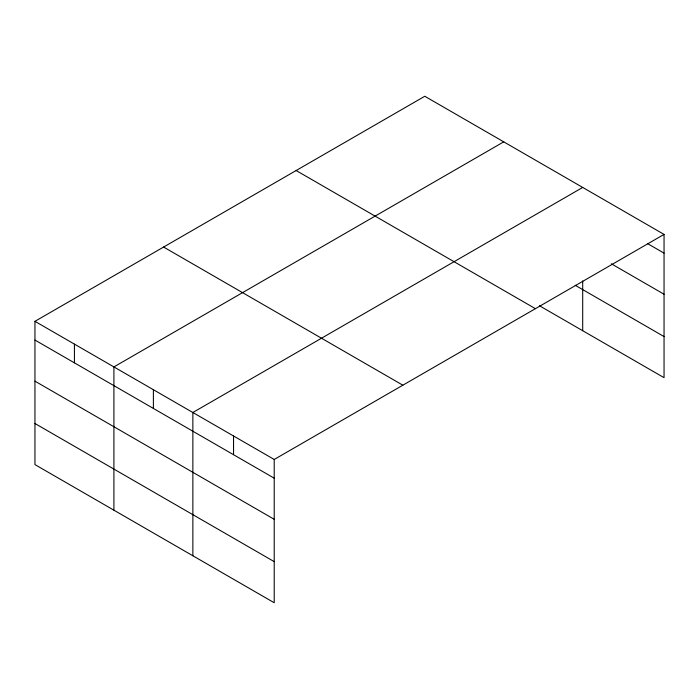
<?xml version="1.0" encoding="UTF-8"?>
<svg xmlns="http://www.w3.org/2000/svg" width="699" height="699" viewBox="0 0 699 699"><rect width="100%" height="100%" fill="white"/><g stroke="black" fill="none" stroke-linecap="round" stroke-linejoin="round"><path stroke-width="1.05" d="M34.95 321.33L274.218 459.47L274.218 602.739L34.95 464.599L34.95 321.33L424.782 96.261L664.05 234.401L664.05 377.67L539.462 305.743M503.743 141.845L113.911 366.914L113.911 510.183M582.695 187.437L192.863 412.497L192.863 555.775M274.218 459.47L664.05 234.401M647.414 243.523L664.05 253.125M611.354 263.803L664.05 294.227M575.181 285.262L664.05 336.569M296.14 170.53L535.408 308.67M163.592 247.053L402.86 385.193M34.95 340.055L274.218 478.195M34.95 381.156L274.218 519.296M34.95 423.498L274.218 561.638M582.695 280.919L582.695 330.706M233.545 435.984L233.545 454.717M153.387 389.71L153.387 408.434M74.426 344.118L74.426 362.851"/></g></svg>
